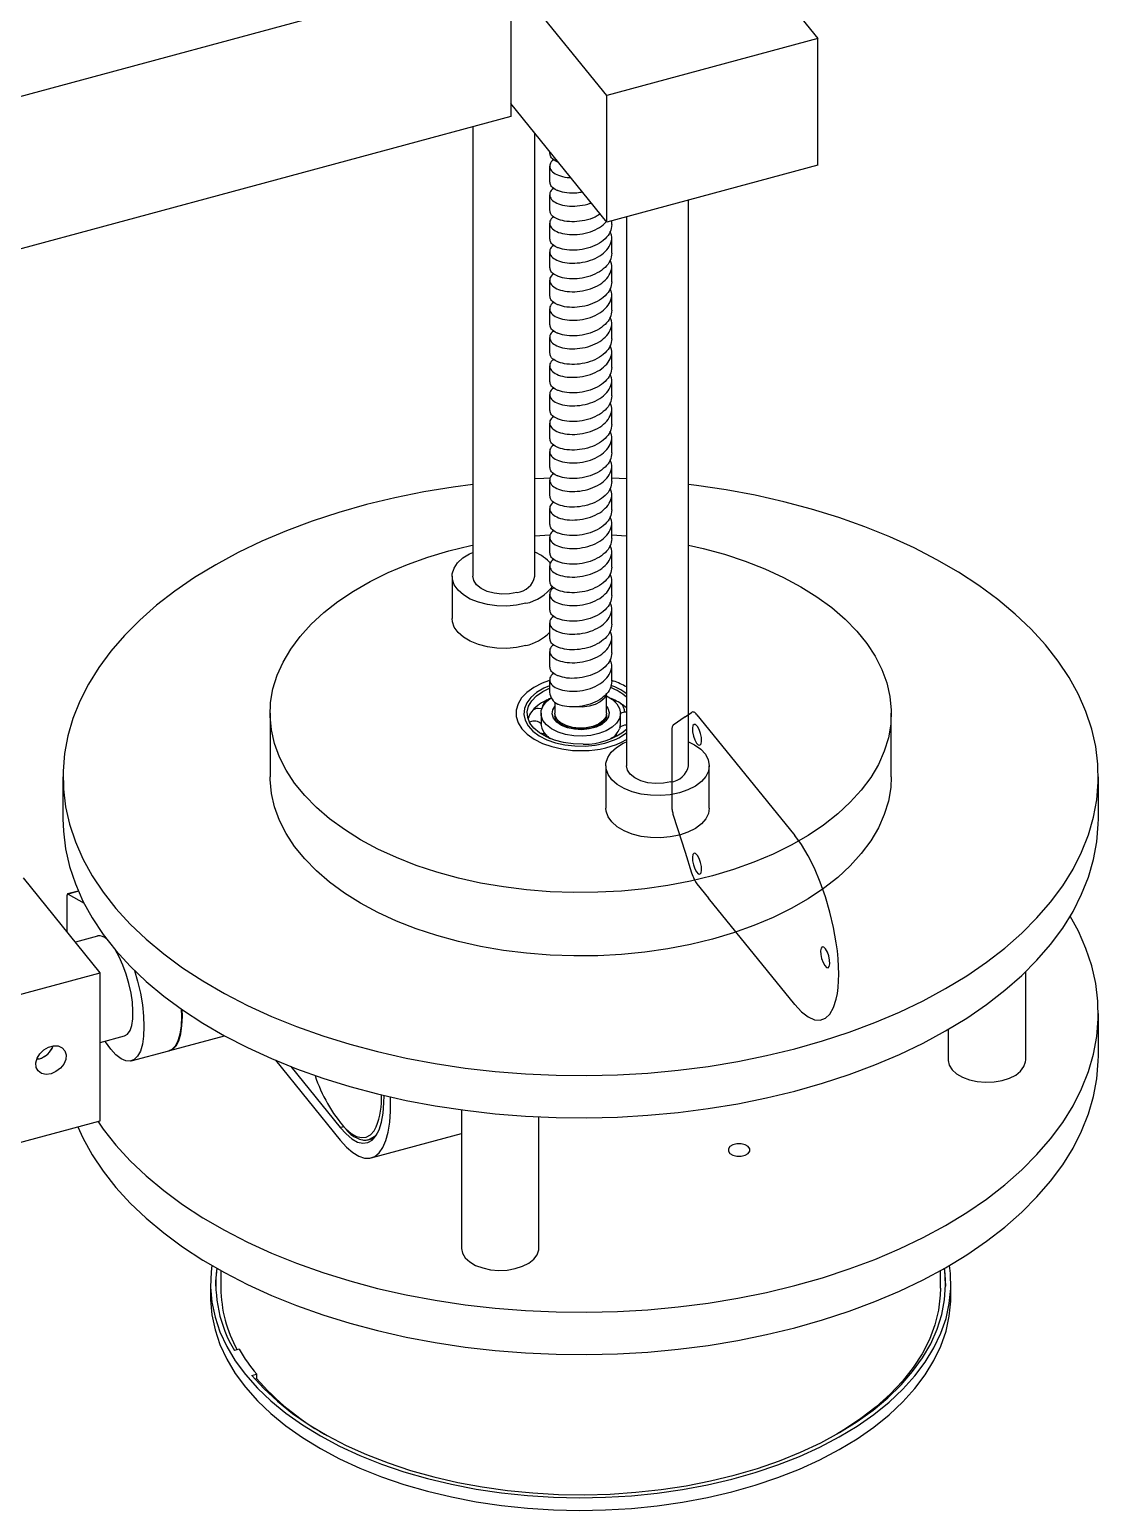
# Model space of a CAD drawing. Header units: millimetres. Extents: x 0 to 420, y 0 to 297.
# Drawn here: x 72.98 to 93.63, y 53.19 to 81.79 of the extents above; entities that cross this region are included whole.
import ezdxf

# ---------------------------------------------------------------- set-up
doc = ezdxf.new("R2010")
doc.units = ezdxf.units.MM

msp = doc.modelspace()

# ---------------------------------------------------------------- linework, layer by layer
at = {"color": 7, "linetype": 'Continuous', "lineweight": 25}
for p, q in [((85.711, 84.696), (88.209, 81.618)), ((82.274, 83.053), (68.69, 79.38)), ((82.274, 83.053), (82.274, 80.113)), ((84.134, 80.516), (82.274, 82.808)), ((88.209, 81.618), (84.134, 80.516)), ((88.209, 79.168), (88.209, 81.618)), ((84.134, 78.066), (84.134, 80.516)), ((82.274, 80.113), (68.69, 76.44)), ((84.134, 78.066), (82.274, 80.358)), ((81.542, 79.915), (81.542, 71.23)), ((82.742, 71.23), (82.742, 79.782)), ((83.026, 79.431), (83.026, 79.399)), ((83.026, 79.15), (83.026, 78.848)), ((88.209, 79.168), (84.134, 78.066)), ((83.026, 78.599), (83.026, 78.297)), ((85.711, 67.571), (85.711, 78.492)), ((84.226, 78.021), (84.226, 78.091)), ((84.511, 78.168), (84.511, 67.571)), ((83.026, 78.048), (83.026, 77.745)), ((84.226, 77.47), (84.226, 77.772)), ((83.026, 77.497), (83.026, 77.194)), ((84.226, 76.919), (84.226, 77.221)), ((83.026, 76.946), (83.026, 76.643)), ((84.226, 76.368), (84.226, 76.67)), ((83.026, 76.394), (83.026, 76.092)), ((84.226, 75.816), (84.226, 76.119)), ((83.026, 75.843), (83.026, 75.541)), ((84.226, 75.265), (84.226, 75.568)), ((83.026, 75.292), (83.026, 74.99)), ((84.226, 74.714), (84.226, 75.016)), ((83.026, 74.741), (83.026, 74.438)), ((84.226, 74.163), (84.226, 74.465)), ((83.026, 74.19), (83.026, 73.887)), ((84.226, 73.612), (84.226, 73.914)), ((83.026, 73.639), (83.026, 73.336)), ((84.226, 73.061), (84.226, 73.363)), ((83.026, 73.087), (83.026, 72.785)), ((84.511, 73.11), (84.226, 73.122)), ((84.226, 72.509), (84.226, 72.812)), ((83.026, 72.536), (83.026, 72.234)), ((84.226, 71.958), (84.226, 72.261)), ((83.026, 71.985), (83.026, 71.683)), ((84.226, 72.031), (84.511, 72.01)), ((84.226, 71.407), (84.226, 71.709)), ((81.142, 71.23), (81.142, 70.414)), ((83.026, 71.434), (83.026, 71.131)), ((84.226, 70.856), (84.226, 71.158)), ((83.026, 70.883), (83.026, 70.58)), ((84.226, 70.305), (84.226, 70.607)), ((83.026, 70.332), (83.026, 70.029)), ((84.226, 69.754), (84.226, 70.056)), ((83.026, 69.78), (83.026, 69.478)), ((84.226, 69.202), (84.226, 69.505)), ((83.026, 69.217), (82.932, 69.184)), ((83.026, 69.229), (83.026, 68.992)), ((84.126, 68.584), (84.126, 68.969)), ((82.7, 68.642), (82.682, 68.62)), ((83, 68.853), (82.985, 68.846)), ((83.019, 68.861), (83.04, 68.869)), ((83.126, 68.801), (83.126, 68.584)), ((84.383, 68.784), (84.353, 68.802)), ((84.396, 68.774), (84.383, 68.784)), ((77.626, 68.584), (77.626, 67.359)), ((82.612, 68.492), (82.612, 68.472)), ((82.86, 68.584), (82.86, 68.378)), ((82.86, 68.369), (82.86, 68.378)), ((82.86, 68.369), (82.862, 68.348)), ((83.126, 68.543), (83.128, 68.521)), ((83.226, 68.411), (83.226, 68.389)), ((84.026, 68.389), (84.026, 68.411)), ((84.126, 68.543), (84.126, 68.554)), ((84.393, 68.378), (84.393, 68.584)), ((84.511, 68.356), (84.504, 68.356)), ((89.626, 67.359), (89.626, 68.584)), ((82.921, 68.185), (82.924, 68.2)), ((82.974, 68.146), (82.955, 68.164)), ((83.019, 68.102), (83.009, 68.116)), ((84.234, 68.108), (84.211, 68.092)), ((84.31, 68.178), (84.31, 68.137)), ((84.382, 68.302), (84.375, 68.281)), ((84.111, 67.571), (84.111, 66.754)), ((86.111, 66.754), (86.111, 67.571)), ((73.626, 67.359), (73.626, 66.543)), ((93.626, 66.543), (93.626, 67.359)), ((74.346, 63.573), (72.861, 65.403)), ((73.706, 64.362), (73.706, 65.068)), ((73.922, 65.15), (73.716, 65.095)), ((73.724, 65.093), (74.033, 64.913)), ((74.293, 64.282), (73.865, 64.166)), ((70.271, 62.471), (74.346, 63.573)), ((74.346, 60.715), (74.346, 63.573)), ((92.224, 61.889), (92.224, 63.594)), ((93.626, 61.97), (93.626, 62.787)), ((74.346, 62.224), (74.815, 62.351)), ((75.689, 62.069), (76.744, 62.355)), ((90.724, 62.476), (90.724, 61.889)), ((74.946, 61.868), (75.67, 62.064)), ((73.162, 61.909), (73.117, 61.9)), ((77.729, 61.881), (78.979, 60.34)), ((78.025, 61.76), (78.979, 60.585)), ((81.321, 60.925), (81.321, 58.257)), ((70.271, 59.613), (74.346, 60.715)), ((82.821, 58.257), (82.821, 60.789)), ((79.544, 60.351), (79.637, 60.376)), ((79.58, 59.998), (81.321, 60.468)), ((76.676, 57.819), (76.676, 57.479)), ((90.576, 57.479), (90.576, 57.819)), ((76.476, 57.561), (76.476, 57.316)), ((90.776, 57.316), (90.776, 57.561)), ((77.029, 56.299), (76.937, 56.277)), ((77.274, 55.795), (77.367, 55.817)), ((77.367, 55.817), (77.367, 55.735)), ((77.333, 55.727), (77.367, 55.735))]:
    msp.add_line(p, q, dxfattribs=at)
at = {"color": 8, "linetype": 'Continuous', "lineweight": 25}
for p, q in [((84.511, 69.094), (84.482, 69.11)), ((84.126, 68.554), (84.125, 68.564)), ((73.923, 65.147), (73.724, 65.093)), ((78.979, 60.585), (79.043, 60.602))]:
    msp.add_line(p, q, dxfattribs=at)
at = {"color": 7, "linetype": 'Continuous'}
for p, q in [((85.643, 68.514), (85.415, 68.356)), ((85.643, 68.514), (85.769, 68.601)), ((85.873, 68.556), (86.098, 68.278)), ((85.388, 68.263), (85.388, 66.779)), ((86.098, 68.278), (87.763, 66.226)), ((85.415, 66.618), (85.643, 65.899)), ((85.643, 65.899), (85.769, 65.502)), ((85.873, 65.289), (86.098, 65.012)), ((87.763, 62.96), (86.098, 65.012))]:
    msp.add_line(p, q, dxfattribs=at)
at = {"color": 7, "linetype": 'Continuous', "lineweight": 25, "flags": 128}
for points in [[(73.817, 68.482), (73.719, 68.145), (73.656, 67.804), (73.628, 67.463), (73.635, 67.121), (73.677, 66.779), (73.754, 66.44), (73.866, 66.104), (74.012, 65.772), (74.191, 65.446), (74.404, 65.127), (74.65, 64.816), (74.926, 64.513), (75.234, 64.221), (75.571, 63.939), (75.936, 63.67), (76.328, 63.413), (76.746, 63.17), (77.188, 62.942), (77.652, 62.73), (78.138, 62.534), (78.643, 62.355), (79.165, 62.193), (79.703, 62.049), (80.255, 61.924), (80.818, 61.819), (81.392, 61.732), (81.973, 61.666), (82.56, 61.619), (83.151, 61.593), (83.744, 61.587), (84.336, 61.601), (84.926, 61.635), (85.511, 61.69), (86.089, 61.764), (86.659, 61.858), (87.218, 61.972), (87.765, 62.104), (88.297, 62.255), (88.813, 62.423), (89.31, 62.609), (89.787, 62.812), (90.243, 63.031), (90.676, 63.265), (91.084, 63.513), (91.465, 63.775), (91.819, 64.049), (92.145, 64.335), (92.44, 64.632), (92.704, 64.938), (92.937, 65.253), (93.137, 65.575), (93.303, 65.903), (93.436, 66.237), (93.534, 66.574), (93.597, 66.914), (93.625, 67.256), (93.618, 67.598), (93.576, 67.939), (93.499, 68.279), (93.387, 68.615), (93.241, 68.946), (93.062, 69.272), (92.849, 69.592), (92.603, 69.903), (92.327, 70.206), (92.019, 70.498), (91.682, 70.78), (91.317, 71.049), (90.925, 71.306), (90.507, 71.548), (90.065, 71.776), (89.601, 71.989), (89.115, 72.185), (88.61, 72.364), (88.088, 72.526), (87.55, 72.669), (86.998, 72.794), (86.435, 72.9), (85.861, 72.986), (85.711, 73.005)], [(81.542, 73.005), (81.164, 72.954), (80.594, 72.86), (80.035, 72.747), (79.488, 72.615), (78.956, 72.464), (78.44, 72.295), (77.943, 72.109), (77.466, 71.906), (77.01, 71.688), (76.577, 71.454), (76.169, 71.206), (75.788, 70.944), (75.434, 70.67), (75.108, 70.384), (74.813, 70.087), (74.549, 69.781), (74.316, 69.466), (74.116, 69.144), (73.95, 68.816), (73.817, 68.482)], [(83.034, 73.122), (82.917, 73.118), (82.742, 73.11)], [(85.711, 71.832), (85.99, 71.768), (86.405, 71.654), (86.804, 71.522), (87.184, 71.373), (87.543, 71.208), (87.88, 71.027), (88.191, 70.832), (88.476, 70.624), (88.732, 70.403), (88.958, 70.172), (89.153, 69.932), (89.316, 69.684), (89.445, 69.429), (89.54, 69.17), (89.6, 68.907), (89.626, 68.642), (89.616, 68.376), (89.571, 68.112), (89.491, 67.851), (89.376, 67.594), (89.228, 67.343), (89.047, 67.099), (88.834, 66.864), (88.591, 66.639), (88.318, 66.425), (88.018, 66.224), (87.692, 66.037), (87.343, 65.865), (86.971, 65.709), (86.58, 65.569), (86.172, 65.447), (85.748, 65.344), (85.312, 65.26), (84.867, 65.195), (84.414, 65.15), (83.956, 65.126), (83.496, 65.121), (83.038, 65.137), (82.582, 65.173), (82.133, 65.229), (81.693, 65.305), (81.263, 65.4), (80.848, 65.514), (80.449, 65.646), (80.069, 65.795), (79.71, 65.96), (79.373, 66.141), (79.062, 66.336), (78.777, 66.545), (78.521, 66.765), (78.295, 66.996), (78.1, 67.236), (77.937, 67.484), (77.808, 67.739), (77.713, 67.999), (77.653, 68.262), (77.627, 68.527), (77.637, 68.792), (77.682, 69.056), (77.762, 69.317), (77.877, 69.574), (78.025, 69.825), (78.206, 70.069), (78.419, 70.304), (78.662, 70.529), (78.935, 70.743), (79.235, 70.944), (79.561, 71.131), (79.91, 71.304), (80.282, 71.46), (80.673, 71.599), (81.081, 71.721), (81.081, 71.721)], [(81.081, 71.721), (81.505, 71.824), (81.542, 71.832)], [(82.742, 72.01), (82.839, 72.018), (83.033, 72.031)], [(82.566, 70.708), (82.387, 70.671), (82.199, 70.654), (82.009, 70.658), (81.824, 70.683), (81.65, 70.728), (81.494, 70.79), (81.362, 70.869), (81.257, 70.961), (81.185, 71.062), (81.147, 71.17), (81.145, 71.28), (81.18, 71.388), (81.249, 71.49), (81.35, 71.583), (81.48, 71.663), (81.542, 71.692)], [(82.396, 70.917), (82.253, 70.89), (82.103, 70.885), (81.955, 70.901), (81.819, 70.938), (81.704, 70.994), (81.616, 71.064), (81.56, 71.145), (81.542, 71.23)], [(82.566, 69.891), (82.387, 69.854), (82.199, 69.838), (82.009, 69.842), (81.824, 69.867), (81.65, 69.911), (81.494, 69.974), (81.362, 70.053), (81.257, 70.144), (81.185, 70.246), (81.147, 70.353), (81.142, 70.414)], [(83.026, 69.116), (82.912, 69.067), (82.774, 68.985), (82.663, 68.891), (82.584, 68.787), (82.538, 68.676), (82.527, 68.562), (82.552, 68.449), (82.61, 68.341), (82.702, 68.24), (82.823, 68.15), (82.97, 68.074), (83.139, 68.015), (83.322, 67.974), (83.516, 67.952), (83.713, 67.951), (83.908, 67.97), (84.093, 68.009)], [(83.673, 67.988), (83.482, 67.993), (83.297, 68.019), (83.123, 68.063), (82.965, 68.126), (82.831, 68.204), (82.723, 68.295), (82.646, 68.395), (82.603, 68.502), (82.594, 68.612), (82.621, 68.721), (82.682, 68.826), (82.775, 68.922), (82.897, 69.006), (83.026, 69.07)], [(84.12, 68.947), (84.118, 68.941), (84.078, 68.868), (84.005, 68.804), (83.907, 68.753), (83.788, 68.719), (83.658, 68.704), (83.562, 68.706)], [(82.874, 68.668), (82.86, 68.672), (82.806, 68.678)], [(83.661, 68.142), (83.496, 68.148), (83.336, 68.175), (83.19, 68.22), (83.065, 68.283), (82.966, 68.359), (82.898, 68.447), (82.864, 68.54), (82.865, 68.636), (82.902, 68.729), (82.973, 68.816), (83.058, 68.881)], [(84.126, 68.92), (84.128, 68.919), (84.241, 68.849), (84.325, 68.766), (84.377, 68.675), (84.393, 68.58), (84.374, 68.485), (84.319, 68.395), (84.233, 68.313), (84.117, 68.244), (83.979, 68.191), (83.825, 68.157), (83.661, 68.142)], [(84.126, 68.584), (84.11, 68.51), (84.057, 68.438), (83.973, 68.376), (83.863, 68.33), (83.735, 68.302), (83.599, 68.296), (83.466, 68.311), (83.344, 68.346), (83.243, 68.399), (83.171, 68.465), (83.132, 68.541), (83.126, 68.584)], [(85.535, 67.048), (85.356, 67.011), (85.168, 66.995), (84.978, 66.999), (84.793, 67.024), (84.62, 67.068), (84.464, 67.131), (84.331, 67.21), (84.227, 67.301), (84.154, 67.403), (84.117, 67.511), (84.115, 67.62), (84.149, 67.728), (84.218, 67.831), (84.319, 67.923), (84.449, 68.004), (84.511, 68.033)], [(85.711, 68.033), (85.828, 67.973), (85.947, 67.888), (86.036, 67.791), (86.091, 67.686), (86.111, 67.577), (86.095, 67.467), (86.043, 67.362), (85.958, 67.264), (85.842, 67.177), (85.699, 67.104), (85.535, 67.048)], [(85.366, 67.257), (85.223, 67.231), (85.072, 67.225), (84.925, 67.242), (84.789, 67.279), (84.673, 67.334), (84.585, 67.405), (84.53, 67.485), (84.511, 67.571)], [(89.626, 67.359), (89.616, 67.152), (89.571, 66.888), (89.491, 66.626), (89.376, 66.369), (89.228, 66.118), (89.047, 65.874), (88.834, 65.639), (88.591, 65.414), (88.318, 65.2), (88.018, 64.999), (87.692, 64.812), (87.343, 64.64), (86.971, 64.484), (86.58, 64.344), (86.172, 64.223), (85.748, 64.119), (85.312, 64.035), (84.867, 63.97), (84.414, 63.926), (83.956, 63.901), (83.496, 63.896), (83.038, 63.912), (82.582, 63.948), (82.133, 64.005), (81.693, 64.08), (81.263, 64.176), (80.848, 64.289), (80.449, 64.421), (80.069, 64.57), (79.71, 64.736), (79.373, 64.916), (79.062, 65.111), (78.777, 65.32), (78.521, 65.54), (78.295, 65.771), (78.1, 66.011), (77.937, 66.259), (77.808, 66.514), (77.713, 66.774), (77.653, 67.037), (77.627, 67.302), (77.626, 67.359)], [(85.535, 66.232), (85.356, 66.195), (85.168, 66.178), (84.978, 66.182), (84.793, 66.207), (84.62, 66.252), (84.464, 66.315), (84.331, 66.393), (84.227, 66.485), (84.154, 66.586), (84.117, 66.694), (84.111, 66.754)], [(86.111, 66.754), (86.095, 66.651), (86.043, 66.545), (85.958, 66.447), (85.842, 66.36), (85.699, 66.287), (85.535, 66.232)], [(73.626, 66.543), (73.635, 66.304), (73.677, 65.963), (73.754, 65.623), (73.866, 65.287), (74.012, 64.956), (74.191, 64.63), (74.404, 64.311), (74.65, 63.999), (74.926, 63.697), (75.234, 63.404), (75.571, 63.122), (75.936, 62.853), (76.328, 62.596), (76.746, 62.354), (77.188, 62.126), (77.652, 61.913), (78.138, 61.717), (78.643, 61.538), (79.165, 61.376), (79.703, 61.233), (80.255, 61.108), (80.818, 61.002), (81.392, 60.916), (81.973, 60.849), (82.56, 60.803), (83.151, 60.776), (83.744, 60.77), (84.336, 60.784), (84.926, 60.819), (85.511, 60.873), (86.089, 60.948), (86.659, 61.042), (87.218, 61.155), (87.765, 61.287), (88.297, 61.438), (88.813, 61.607), (89.31, 61.793), (89.787, 61.996), (90.243, 62.214), (90.676, 62.448), (91.084, 62.696), (91.465, 62.958), (91.819, 63.233), (92.145, 63.519), (92.44, 63.815), (92.704, 64.121), (92.937, 64.436), (93.137, 64.758), (93.303, 65.087), (93.436, 65.42), (93.534, 65.758), (93.597, 66.098), (93.625, 66.439), (93.626, 66.543)], [(73.724, 65.093), (73.72, 65.095), (73.717, 65.095), (73.714, 65.094), (73.711, 65.091), (73.709, 65.087), (73.707, 65.081), (73.706, 65.075), (73.706, 65.068)], [(74.301, 60.703), (74.404, 60.554), (74.65, 60.243), (74.926, 59.94), (75.234, 59.648), (75.571, 59.366), (75.936, 59.097), (76.328, 58.84), (76.746, 58.598), (77.188, 58.37), (77.652, 58.157), (78.138, 57.961), (78.643, 57.782), (79.165, 57.62), (79.703, 57.477), (80.255, 57.352), (80.818, 57.246), (81.392, 57.16), (81.973, 57.093), (82.56, 57.047), (83.151, 57.02), (83.744, 57.014), (84.336, 57.028), (84.926, 57.063), (85.511, 57.117), (86.089, 57.192), (86.659, 57.286), (87.218, 57.399), (87.765, 57.531), (88.297, 57.682), (88.813, 57.851), (89.31, 58.037), (89.787, 58.24), (90.243, 58.458), (90.676, 58.692), (91.084, 58.94), (91.465, 59.202), (91.819, 59.477), (92.145, 59.763), (92.44, 60.059), (92.704, 60.365), (92.937, 60.68), (93.137, 61.002), (93.303, 61.331), (93.436, 61.664), (93.534, 62.001), (93.597, 62.342), (93.625, 62.683), (93.618, 63.025), (93.576, 63.367), (93.499, 63.706), (93.387, 64.042), (93.241, 64.374), (93.083, 64.665)], [(74.815, 62.351), (74.817, 62.351), (74.875, 62.386), (74.922, 62.455), (74.955, 62.555), (74.974, 62.683), (74.978, 62.833), (74.967, 63.001), (74.94, 63.18), (74.9, 63.364), (74.847, 63.546), (74.784, 63.72), (74.712, 63.88), (74.64, 64.01)], [(75.009, 63.614), (75.068, 63.407), (75.121, 63.178), (75.159, 62.951), (75.183, 62.735), (75.191, 62.532), (75.183, 62.349), (75.159, 62.19), (75.121, 62.059), (75.068, 61.96), (75.002, 61.894), (74.926, 61.864), (74.84, 61.87), (74.747, 61.912), (74.649, 61.989), (74.549, 62.099), (74.449, 62.239), (74.442, 62.25)], [(75.911, 62.87), (75.915, 62.728), (75.907, 62.545), (75.884, 62.386), (75.845, 62.255), (75.792, 62.156), (75.727, 62.09), (75.67, 62.064)], [(75.679, 62.067), (75.745, 62.095), (75.81, 62.161), (75.863, 62.26), (75.902, 62.391), (75.925, 62.55), (75.933, 62.733), (75.93, 62.857)], [(73.395, 61.622), (73.299, 61.61), (73.214, 61.629), (73.149, 61.675), (73.11, 61.745), (73.102, 61.83), (73.126, 61.921), (73.178, 62.008), (73.255, 62.083), (73.347, 62.136), (73.443, 62.162), (73.535, 62.158), (73.612, 62.125), (73.665, 62.067), (73.688, 61.988), (73.68, 61.899), (73.641, 61.809), (73.576, 61.727), (73.491, 61.662), (73.395, 61.622)], [(73.913, 60.598), (74.012, 60.383), (74.191, 60.057), (74.404, 59.738), (74.65, 59.426), (74.926, 59.124), (75.234, 58.831), (75.571, 58.55), (75.936, 58.28), (76.328, 58.024), (76.746, 57.781), (77.188, 57.553), (77.652, 57.341), (78.138, 57.145), (78.643, 56.965), (79.165, 56.804), (79.703, 56.66), (80.255, 56.535), (80.818, 56.43), (81.392, 56.343), (81.973, 56.277), (82.56, 56.23), (83.151, 56.204), (83.744, 56.198), (84.336, 56.212), (84.926, 56.246), (85.511, 56.301), (86.089, 56.375), (86.659, 56.469), (87.218, 56.583), (87.765, 56.715), (88.297, 56.866), (88.813, 57.034), (89.31, 57.22), (89.787, 57.423), (90.243, 57.642), (90.676, 57.876), (91.084, 58.124), (91.465, 58.386), (91.819, 58.66), (92.145, 58.946), (92.44, 59.243), (92.704, 59.549), (92.937, 59.863), (93.137, 60.186), (93.303, 60.514), (93.436, 60.847), (93.534, 61.185), (93.597, 61.525), (93.625, 61.867), (93.626, 61.97)], [(90.724, 61.889), (90.724, 61.879), (90.745, 61.787), (90.8, 61.699), (90.886, 61.619), (91, 61.553), (91.136, 61.502), (91.288, 61.469), (91.449, 61.456), (91.611, 61.463), (91.766, 61.49), (91.908, 61.535), (92.029, 61.597), (92.124, 61.673), (92.189, 61.759), (92.221, 61.851), (92.224, 61.889)], [(78.979, 60.585), (79.095, 60.458), (79.208, 60.363), (79.317, 60.303), (79.42, 60.279), (79.515, 60.291), (79.599, 60.339), (79.672, 60.422), (79.733, 60.538), (79.779, 60.686), (79.81, 60.862), (79.826, 61.063), (79.828, 61.203)], [(78.979, 60.34), (79.102, 60.204), (79.222, 60.1), (79.338, 60.029), (79.449, 59.993), (79.553, 59.992), (79.647, 60.026), (79.731, 60.094), (79.803, 60.196), (79.862, 60.33), (79.907, 60.494), (79.938, 60.685), (79.953, 60.9), (79.953, 61.136), (79.952, 61.174)], [(79.562, 60.356), (79.557, 60.354), (79.544, 60.351)], [(86.479, 60.171), (86.479, 60.124), (86.51, 60.08), (86.568, 60.047), (86.644, 60.029), (86.726, 60.029), (86.802, 60.047), (86.86, 60.081), (86.891, 60.124), (86.891, 60.172), (86.86, 60.215), (86.802, 60.249), (86.726, 60.267), (86.644, 60.267), (86.568, 60.249), (86.51, 60.215), (86.479, 60.171)], [(81.321, 58.257), (81.321, 58.248), (81.342, 58.155), (81.397, 58.067), (81.483, 57.987), (81.597, 57.921), (81.733, 57.87), (81.885, 57.837), (82.046, 57.824), (82.207, 57.831), (82.363, 57.858), (82.504, 57.903), (82.626, 57.965), (82.721, 58.041), (82.786, 58.127), (82.818, 58.219), (82.821, 58.257)], [(76.503, 57.918), (76.488, 57.793), (76.477, 57.502), (76.502, 57.211), (76.563, 56.922), (76.658, 56.636), (76.789, 56.354), (76.953, 56.079), (77.151, 55.811), (77.381, 55.552), (77.642, 55.302), (77.933, 55.064), (78.252, 54.839), (78.598, 54.627), (78.969, 54.429), (79.363, 54.247), (79.779, 54.082), (80.213, 53.934), (80.665, 53.804), (81.132, 53.693), (81.61, 53.601), (82.099, 53.528), (82.596, 53.476), (83.098, 53.445), (83.602, 53.433), (84.106, 53.443), (84.608, 53.472), (85.105, 53.522), (85.595, 53.593), (86.075, 53.683), (86.543, 53.792), (86.996, 53.92), (87.433, 54.067), (87.85, 54.23), (88.246, 54.411), (88.62, 54.607), (88.968, 54.817), (89.29, 55.042), (89.584, 55.279), (89.848, 55.527), (90.081, 55.785), (90.282, 56.053), (90.45, 56.327), (90.583, 56.608), (90.683, 56.894), (90.746, 57.183), (90.775, 57.474), (90.768, 57.765), (90.75, 57.918)], [(76.577, 57.52), (76.58, 57.613), (76.607, 57.858)], [(77.274, 55.795), (77.506, 55.54), (77.769, 55.296), (78.061, 55.062), (78.381, 54.842), (78.727, 54.634), (79.098, 54.442), (79.491, 54.265), (79.905, 54.104), (80.338, 53.961), (80.787, 53.836), (81.25, 53.729), (81.725, 53.642), (82.21, 53.574), (82.702, 53.526), (83.198, 53.498), (83.697, 53.491), (84.195, 53.504), (84.69, 53.538), (85.18, 53.591), (85.662, 53.664), (86.134, 53.757), (86.594, 53.869), (87.039, 53.999), (87.466, 54.148), (87.875, 54.313), (88.262, 54.494), (88.626, 54.691), (88.965, 54.902), (89.277, 55.127), (89.561, 55.364), (89.815, 55.611), (90.038, 55.869), (90.229, 56.135), (90.388, 56.408), (90.512, 56.686), (90.602, 56.97), (90.657, 57.256), (90.676, 57.543), (90.661, 57.831), (90.657, 57.865)], [(90.646, 57.858), (90.661, 57.749), (90.676, 57.52)], [(76.476, 57.316), (76.477, 57.257), (76.502, 56.966), (76.563, 56.677), (76.658, 56.391), (76.789, 56.11), (76.953, 55.834), (77.151, 55.566), (77.381, 55.307), (77.642, 55.057), (77.933, 54.819), (78.252, 54.594), (78.598, 54.382), (78.969, 54.184), (79.363, 54.002), (79.779, 53.837), (80.213, 53.689), (80.665, 53.559), (81.132, 53.448), (81.61, 53.356), (82.099, 53.284), (82.596, 53.231), (83.098, 53.2), (83.602, 53.188), (84.106, 53.198), (84.608, 53.227), (85.105, 53.278), (85.595, 53.348), (86.075, 53.438), (86.543, 53.547), (86.996, 53.675), (87.433, 53.822), (87.85, 53.985), (88.246, 54.166), (88.62, 54.362), (88.968, 54.572), (89.29, 54.797), (89.584, 55.034), (89.848, 55.282), (90.081, 55.54), (90.282, 55.808), (90.45, 56.082), (90.583, 56.363), (90.683, 56.649), (90.746, 56.938), (90.775, 57.229), (90.776, 57.316)], [(90.576, 57.479), (90.572, 57.343), (90.538, 57.056), (90.468, 56.772), (90.362, 56.491), (90.223, 56.215), (90.049, 55.946), (89.842, 55.684), (89.604, 55.432), (89.334, 55.19), (89.036, 54.96), (88.71, 54.743), (88.577, 54.663)]]:
    msp.add_lwpolyline(points, dxfattribs=at)
at = {"color": 8, "linetype": 'Continuous', "lineweight": 25, "flags": 128}
for points in [[(82.932, 69.184), (82.881, 69.163), (82.722, 69.082), (82.589, 68.987), (82.486, 68.88), (82.416, 68.764), (82.381, 68.644), (82.381, 68.521), (82.418, 68.401), (82.489, 68.285), (82.593, 68.179), (82.726, 68.084), (82.886, 68.003), (83.067, 67.939), (83.263, 67.894), (83.471, 67.868), (83.683, 67.863)], [(83.651, 68.267), (83.508, 68.274), (83.373, 68.302), (83.255, 68.35), (83.163, 68.413), (83.102, 68.488), (83.077, 68.57), (83.089, 68.652), (83.126, 68.716)], [(84.126, 68.716), (84.151, 68.68), (84.176, 68.598), (84.164, 68.516), (84.115, 68.438), (84.032, 68.37), (83.923, 68.317), (83.793, 68.281), (83.651, 68.267)], [(83.128, 68.564), (83.127, 68.55), (83.126, 68.543)], [(79.082, 60.562), (79.088, 60.556), (79.195, 60.467), (79.298, 60.41), (79.395, 60.388), (79.485, 60.399), (79.565, 60.444), (79.634, 60.522), (79.674, 60.595)], [(79.696, 60.461), (79.64, 60.401), (79.562, 60.356)]]:
    msp.add_lwpolyline(points, dxfattribs=at)
at = {"color": 7, "linetype": 'Continuous', "flags": 128}
for points in [[(85.415, 68.356), (85.409, 68.351), (85.404, 68.343), (85.399, 68.334), (85.395, 68.323), (85.392, 68.31), (85.39, 68.296), (85.388, 68.28), (85.388, 68.263)], [(85.873, 68.556), (85.859, 68.572), (85.845, 68.586), (85.83, 68.596), (85.817, 68.604), (85.804, 68.608), (85.791, 68.609), (85.78, 68.607), (85.769, 68.601)], [(85.787, 68.223), (85.804, 68.144), (85.831, 68.068), (85.864, 68.008), (85.898, 67.972), (85.929, 67.966), (85.951, 67.991), (85.961, 68.042), (85.958, 68.113), (85.941, 68.192), (85.914, 68.268), (85.881, 68.328), (85.846, 68.364), (85.816, 68.37), (85.794, 68.346), (85.784, 68.294), (85.787, 68.223)], [(85.388, 66.779), (85.388, 66.76), (85.39, 66.741), (85.392, 66.721), (85.395, 66.701), (85.399, 66.68), (85.404, 66.659), (85.409, 66.638), (85.415, 66.618)], [(88.563, 64.152), (88.51, 64.446), (88.44, 64.744), (88.354, 65.039), (88.253, 65.323), (88.141, 65.59), (88.02, 65.833), (87.893, 66.047), (87.763, 66.226)], [(85.787, 65.734), (85.804, 65.655), (85.831, 65.579), (85.864, 65.519), (85.898, 65.483), (85.929, 65.477), (85.951, 65.502), (85.961, 65.554), (85.958, 65.624), (85.941, 65.704), (85.914, 65.779), (85.881, 65.839), (85.846, 65.875), (85.816, 65.881), (85.794, 65.857), (85.784, 65.805), (85.787, 65.734)], [(85.769, 65.502), (85.78, 65.47), (85.791, 65.439), (85.804, 65.409), (85.817, 65.381), (85.83, 65.354), (85.845, 65.33), (85.859, 65.309), (85.873, 65.289)], [(88.264, 63.927), (88.28, 63.847), (88.307, 63.772), (88.34, 63.712), (88.375, 63.676), (88.405, 63.67), (88.427, 63.694), (88.437, 63.746), (88.434, 63.817), (88.418, 63.896), (88.391, 63.972), (88.357, 64.032), (88.323, 64.068), (88.292, 64.074), (88.27, 64.049), (88.26, 63.997), (88.264, 63.927)], [(88.563, 63.063), (88.584, 63.17), (88.6, 63.286), (88.609, 63.413), (88.612, 63.548), (88.609, 63.69), (88.6, 63.839), (88.584, 63.993), (88.563, 64.152)], [(87.763, 62.96), (87.893, 62.819), (88.02, 62.72), (88.141, 62.665), (88.253, 62.656), (88.354, 62.693), (88.44, 62.774), (88.51, 62.899), (88.563, 63.063)]]:
    msp.add_lwpolyline(points, dxfattribs=at)
at = {"color": 7, "linetype": 'Continuous', "lineweight": 25}
for centre, radius, start, end in [((82.448, 70.955), 0.794, 40.7881, 68.263), ((82.355, 71.309), 0.395, 276.0108, 348.4614), ((82.405, 71.532), 0.84, 281.039, 324.179), ((82.362, 70.806), 0.937, 282.5572, 315.1329), ((83.795, 67.827), 1.455, 61.8263, 72.7527), ((83.305, 69.01), 0.279, 183.5775, 244.7301), ((83.877, 68.194), 0.944, 47.7768, 69.6747), ((83.869, 68.123), 1.056, 52.5754, 71.2904), ((83.309, 68.09), 0.822, 113.2361, 137.8068), ((82.812, 68.478), 0.2, 91.488, 122.7362), ((83.082, 68.671), 0.2, 120.8365, 173.5898), ((83.082, 68.671), 0.2, 108.1716, 114.2926), ((83.082, 68.671), 0.2, 103.7385, 108.1716), ((83.8, 67.825), 1.123, 60.4699, 68.4301), ((84.273, 68.619), 0.2, 66.64, 88.9982), ((83.978, 68.122), 0.777, 46.6099, 58.5249), ((84.273, 68.619), 0.2, 355.5369, 51.3308), ((83.025, 68.35), 0.437, 141.8243, 162.5547), ((82.727, 68.234), 0.2, 91.488, 116.9184), ((82.727, 68.234), 0.2, 49.1291, 91.488), ((84.132, 68.378), 0.261, 343.0204, 359.9289), ((84.509, 68.156), 0.2, 91.488, 128.4793), ((84.49, 68.404), 0.2, 83.8667, 118.8866), ((82.849, 67.996), 0.2, 52.5592, 91.488), ((83.182, 68.396), 0.324, 188.5214, 225.5735), ((83.357, 68.558), 0.562, 227.0789, 235.7578), ((83.711, 69.243), 1.255, 268.27, 309.6117), ((83.81, 69.148), 1.174, 283.9373, 306.552), ((84.326, 67.931), 0.2, 99.8183, 118.6824), ((84, 68.442), 0.408, 305.0556, 336.7896), ((85.324, 67.65), 0.395, 276.0108, 348.4614), ((74.326, 64.088), 0.197, 41.2071, 99.5431), ((73.057, 62.304), 0.408, 278.5497, 339.5626), ((73.051, 62.31), 0.416, 285.4533, 339.0596), ((81.287, 62.506), 2.939, 198.196, 221.4001), ((78.216, 61.163), 1.565, 338.7209, 1.8674), ((79.085, 57.568), 2.506, 173.1931, 211.0031), ((79.164, 57.497), 2.488, 180.4084, 209.0407), ((79.942, 57.983), 3.364, 210.0386, 220.0696), ((81.1, 58.957), 4.931, 220.7953, 240.5533)]:
    msp.add_arc(centre, radius, start, end, dxfattribs=at)
at = {"color": 8, "linetype": 'Continuous', "lineweight": 25}
msp.add_arc((83.683, 69.594), 1.731, 269.9934, 298.5932, dxfattribs=at)
at = {"color": 7, "linetype": 'Continuous', "lineweight": 25}
for points, knots in [([(83.109, 79.277), (83.106, 79.275), (83.059, 79.252), (83.026, 79.189), (83.025, 79.102), (83.098, 79.018), (83.231, 78.96), (83.352, 78.93), (83.425, 78.933), (83.431, 78.933)], [0, 0, 0, 0, 0.017187, 0.210476, 0.403392, 0.59632, 0.789646, 0.98301, 1, 1, 1, 1]), ([(83.192, 79.227), (83.19, 79.228), (83.169, 79.236), (83.109, 79.266), (83.038, 79.323), (83.034, 79.376), (83.032, 79.399)], [0, 0, 0, 0, 0.019298, 0.198663, 0.644805, 1, 1, 1, 1]), ([(83.109, 78.725), (83.106, 78.724), (83.059, 78.701), (83.026, 78.638), (83.024, 78.55), (83.098, 78.468), (83.23, 78.406), (83.409, 78.374), (83.61, 78.384), (83.759, 78.409), (83.823, 78.44), (83.829, 78.443)], [0, 0, 0, 0, 0.012403, 0.151888, 0.291104, 0.430328, 0.56984, 0.709379, 0.848614, 0.987822, 1, 1, 1, 1]), ([(83.66, 78.65), (83.625, 78.643), (83.522, 78.622), (83.355, 78.63), (83.24, 78.657), (83.171, 78.684), (83.108, 78.715), (83.038, 78.772), (83.034, 78.825), (83.032, 78.848)], [0, 0, 0, 0, 0.108277, 0.316834, 0.525821, 0.541179, 0.625095, 0.833822, 1, 1, 1, 1]), ([(83.109, 78.174), (83.106, 78.172), (83.059, 78.15), (83.026, 78.087), (83.024, 77.999), (83.098, 77.916), (83.23, 77.855), (83.409, 77.824), (83.612, 77.83), (83.816, 77.878), (83.998, 77.96), (84.08, 78.038), (84.12, 78.076)], [0, 0, 0, 0, 0.009873, 0.120904, 0.231721, 0.342544, 0.453597, 0.564671, 0.675503, 0.786313, 0.897324, 1, 1, 1, 1]), ([(84.001, 78.23), (83.983, 78.216), (83.916, 78.165), (83.759, 78.11), (83.554, 78.073), (83.355, 78.078), (83.24, 78.106), (83.171, 78.133), (83.108, 78.163), (83.038, 78.221), (83.034, 78.274), (83.032, 78.297)], [0, 0, 0, 0, 0.055143, 0.20594, 0.356445, 0.50696, 0.657786, 0.66887, 0.729432, 0.88007, 1, 1, 1, 1]), ([(83.109, 77.623), (83.106, 77.621), (83.059, 77.599), (83.026, 77.536), (83.024, 77.448), (83.098, 77.365), (83.23, 77.304), (83.409, 77.273), (83.612, 77.279), (83.817, 77.326), (84, 77.412), (84.141, 77.53), (84.219, 77.669), (84.239, 77.794), (84.207, 77.865), (84.196, 77.888)], [0, 0, 0, 0, 0.007685, 0.094108, 0.180364, 0.266625, 0.353065, 0.439521, 0.525789, 0.612041, 0.698448, 0.784932, 0.871215, 0.957084, 1, 1, 1, 1]), ([(84.225, 78.021), (84.22, 77.973), (84.208, 77.877), (84.105, 77.743), (83.952, 77.634), (83.76, 77.558), (83.554, 77.522), (83.355, 77.527), (83.24, 77.554), (83.171, 77.582), (83.108, 77.612), (83.038, 77.67), (83.034, 77.722), (83.032, 77.746)], [0, 0, 0, 0, 0.10485, 0.212976, 0.321348, 0.429659, 0.537761, 0.64587, 0.754202, 0.762163, 0.805662, 0.913859, 1, 1, 1, 1]), ([(83.109, 77.072), (83.106, 77.07), (83.059, 77.048), (83.026, 76.985), (83.024, 76.897), (83.098, 76.814), (83.23, 76.752), (83.409, 76.721), (83.612, 76.728), (83.817, 76.775), (84, 76.861), (84.141, 76.979), (84.219, 77.118), (84.239, 77.243), (84.207, 77.314), (84.196, 77.337)], [0, 0, 0, 0, 0.007685, 0.094108, 0.180364, 0.266625, 0.353065, 0.439521, 0.525789, 0.612041, 0.698448, 0.784932, 0.871215, 0.957084, 1, 1, 1, 1]), ([(84.225, 77.47), (84.22, 77.422), (84.208, 77.325), (84.105, 77.192), (83.952, 77.082), (83.76, 77.007), (83.554, 76.971), (83.355, 76.975), (83.24, 77.003), (83.171, 77.031), (83.108, 77.061), (83.038, 77.118), (83.034, 77.171), (83.032, 77.195)], [0, 0, 0, 0, 0.1048501, 0.2129758, 0.3213477, 0.4296588, 0.5377607, 0.6458696, 0.7542015, 0.7621626, 0.8056617, 0.9138591, 1, 1, 1, 1]), ([(83.109, 76.521), (83.106, 76.519), (83.059, 76.497), (83.026, 76.433), (83.024, 76.346), (83.098, 76.263), (83.23, 76.201), (83.409, 76.17), (83.612, 76.177), (83.817, 76.224), (84, 76.31), (84.141, 76.428), (84.219, 76.567), (84.239, 76.692), (84.207, 76.762), (84.196, 76.786)], [0, 0, 0, 0, 0.007685, 0.094108, 0.180364, 0.266625, 0.353065, 0.439521, 0.525789, 0.612041, 0.698448, 0.784932, 0.871215, 0.957084, 1, 1, 1, 1]), ([(84.225, 76.919), (84.22, 76.871), (84.208, 76.774), (84.105, 76.641), (83.952, 76.531), (83.76, 76.456), (83.554, 76.42), (83.355, 76.424), (83.24, 76.452), (83.171, 76.48), (83.108, 76.51), (83.038, 76.567), (83.034, 76.62), (83.032, 76.643)], [0, 0, 0, 0, 0.10485, 0.212976, 0.321348, 0.429659, 0.537761, 0.64587, 0.754202, 0.762163, 0.805662, 0.913859, 1, 1, 1, 1]), ([(84.225, 76.368), (84.22, 76.32), (84.208, 76.223), (84.105, 76.09), (83.952, 75.98), (83.76, 75.905), (83.554, 75.869), (83.355, 75.873), (83.24, 75.901), (83.171, 75.928), (83.108, 75.959), (83.038, 76.016), (83.034, 76.069), (83.032, 76.092)], [0, 0, 0, 0, 0.10485, 0.212976, 0.321348, 0.429659, 0.537761, 0.64587, 0.754202, 0.762163, 0.805662, 0.913859, 1, 1, 1, 1]), ([(83.109, 75.97), (83.106, 75.968), (83.059, 75.945), (83.026, 75.882), (83.024, 75.794), (83.098, 75.712), (83.23, 75.65), (83.409, 75.619), (83.612, 75.626), (83.817, 75.673), (84, 75.759), (84.141, 75.877), (84.219, 76.016), (84.239, 76.141), (84.207, 76.211), (84.196, 76.235)], [0, 0, 0, 0, 0.007685, 0.094108, 0.180364, 0.266625, 0.353065, 0.439521, 0.525789, 0.612041, 0.698448, 0.784932, 0.871215, 0.957084, 1, 1, 1, 1]), ([(84.225, 75.816), (84.22, 75.769), (84.208, 75.672), (84.105, 75.539), (83.952, 75.429), (83.76, 75.353), (83.554, 75.318), (83.355, 75.322), (83.24, 75.35), (83.171, 75.377), (83.108, 75.408), (83.038, 75.465), (83.034, 75.518), (83.032, 75.541)], [0, 0, 0, 0, 0.10485, 0.212976, 0.321348, 0.429659, 0.537761, 0.64587, 0.754202, 0.762163, 0.805662, 0.913859, 1, 1, 1, 1]), ([(83.109, 75.418), (83.106, 75.417), (83.059, 75.394), (83.026, 75.331), (83.024, 75.243), (83.098, 75.161), (83.23, 75.099), (83.409, 75.068), (83.612, 75.075), (83.817, 75.122), (84, 75.208), (84.141, 75.326), (84.219, 75.465), (84.239, 75.59), (84.207, 75.66), (84.196, 75.684)], [0, 0, 0, 0, 0.007685, 0.094108, 0.180364, 0.266625, 0.353065, 0.439521, 0.525789, 0.612041, 0.698448, 0.784932, 0.871215, 0.957084, 1, 1, 1, 1]), ([(84.225, 75.265), (84.22, 75.218), (84.208, 75.121), (84.105, 74.988), (83.952, 74.878), (83.76, 74.802), (83.554, 74.766), (83.355, 74.771), (83.24, 74.799), (83.171, 74.826), (83.108, 74.856), (83.038, 74.914), (83.034, 74.967), (83.032, 74.99)], [0, 0, 0, 0, 0.10485, 0.212976, 0.321348, 0.429659, 0.537761, 0.64587, 0.754202, 0.762163, 0.805662, 0.913859, 1, 1, 1, 1]), ([(83.109, 74.867), (83.106, 74.865), (83.059, 74.843), (83.026, 74.78), (83.024, 74.692), (83.098, 74.609), (83.23, 74.548), (83.409, 74.517), (83.612, 74.524), (83.817, 74.571), (84, 74.656), (84.141, 74.774), (84.219, 74.913), (84.239, 75.038), (84.207, 75.109), (84.196, 75.132)], [0, 0, 0, 0, 0.007685, 0.094108, 0.180364, 0.266625, 0.353065, 0.439521, 0.525789, 0.612041, 0.698448, 0.784932, 0.871215, 0.957084, 1, 1, 1, 1]), ([(84.225, 74.714), (84.22, 74.666), (84.208, 74.57), (84.105, 74.436), (83.952, 74.327), (83.76, 74.251), (83.554, 74.215), (83.355, 74.22), (83.24, 74.247), (83.171, 74.275), (83.108, 74.305), (83.038, 74.363), (83.034, 74.415), (83.032, 74.439)], [0, 0, 0, 0, 0.10485, 0.212976, 0.321348, 0.429659, 0.537761, 0.64587, 0.754202, 0.762163, 0.805662, 0.913859, 1, 1, 1, 1]), ([(83.109, 74.316), (83.106, 74.314), (83.059, 74.292), (83.026, 74.229), (83.024, 74.141), (83.098, 74.058), (83.23, 73.997), (83.409, 73.966), (83.612, 73.972), (83.817, 74.019), (84, 74.105), (84.141, 74.223), (84.219, 74.362), (84.239, 74.487), (84.207, 74.558), (84.196, 74.581)], [0, 0, 0, 0, 0.007685, 0.094108, 0.180364, 0.266625, 0.353065, 0.439521, 0.525789, 0.612041, 0.698448, 0.784932, 0.871215, 0.957084, 1, 1, 1, 1]), ([(84.225, 74.163), (84.22, 74.115), (84.208, 74.018), (84.105, 73.885), (83.952, 73.775), (83.76, 73.7), (83.554, 73.664), (83.355, 73.668), (83.24, 73.696), (83.171, 73.724), (83.108, 73.754), (83.038, 73.812), (83.034, 73.864), (83.032, 73.888)], [0, 0, 0, 0, 0.10485, 0.212976, 0.321348, 0.429659, 0.537761, 0.64587, 0.754202, 0.762163, 0.805662, 0.913859, 1, 1, 1, 1]), ([(83.109, 73.765), (83.106, 73.763), (83.059, 73.741), (83.026, 73.678), (83.024, 73.59), (83.098, 73.507), (83.23, 73.445), (83.409, 73.414), (83.612, 73.421), (83.817, 73.468), (84, 73.554), (84.141, 73.672), (84.219, 73.811), (84.239, 73.936), (84.207, 74.007), (84.196, 74.03)], [0, 0, 0, 0, 0.007685, 0.094108, 0.180364, 0.266625, 0.353065, 0.439521, 0.525789, 0.612041, 0.698448, 0.784932, 0.871215, 0.957084, 1, 1, 1, 1]), ([(84.225, 73.612), (84.22, 73.564), (84.208, 73.467), (84.105, 73.334), (83.952, 73.224), (83.76, 73.149), (83.554, 73.113), (83.355, 73.117), (83.24, 73.145), (83.171, 73.173), (83.108, 73.203), (83.038, 73.26), (83.034, 73.313), (83.032, 73.336)], [0, 0, 0, 0, 0.10485, 0.212976, 0.321348, 0.429659, 0.537761, 0.64587, 0.754202, 0.762163, 0.805662, 0.913859, 1, 1, 1, 1]), ([(83.109, 73.214), (83.106, 73.212), (83.059, 73.19), (83.026, 73.126), (83.024, 73.039), (83.098, 72.956), (83.23, 72.894), (83.409, 72.863), (83.612, 72.87), (83.817, 72.917), (84, 73.003), (84.141, 73.121), (84.219, 73.26), (84.239, 73.385), (84.207, 73.455), (84.196, 73.479)], [0, 0, 0, 0, 0.007685, 0.094108, 0.180364, 0.266625, 0.353065, 0.439521, 0.525789, 0.612041, 0.698448, 0.784932, 0.871215, 0.957084, 1, 1, 1, 1]), ([(84.225, 73.061), (84.22, 73.013), (84.208, 72.916), (84.105, 72.783), (83.952, 72.673), (83.76, 72.598), (83.554, 72.562), (83.355, 72.566), (83.24, 72.594), (83.171, 72.621), (83.108, 72.652), (83.038, 72.709), (83.034, 72.762), (83.032, 72.785)], [0, 0, 0, 0, 0.10485, 0.212976, 0.321348, 0.429659, 0.537761, 0.64587, 0.754202, 0.762163, 0.805662, 0.913859, 1, 1, 1, 1]), ([(83.109, 72.663), (83.106, 72.661), (83.059, 72.638), (83.026, 72.575), (83.024, 72.488), (83.098, 72.405), (83.23, 72.343), (83.409, 72.312), (83.612, 72.319), (83.817, 72.366), (84, 72.452), (84.141, 72.57), (84.219, 72.709), (84.239, 72.834), (84.207, 72.904), (84.196, 72.928)], [0, 0, 0, 0, 0.007685, 0.094108, 0.180364, 0.266625, 0.353065, 0.439521, 0.525789, 0.612041, 0.698448, 0.784932, 0.871215, 0.957084, 1, 1, 1, 1]), ([(83.109, 72.111), (83.106, 72.11), (83.059, 72.087), (83.026, 72.024), (83.024, 71.936), (83.098, 71.854), (83.23, 71.792), (83.409, 71.761), (83.612, 71.768), (83.817, 71.815), (84, 71.901), (84.141, 72.019), (84.219, 72.158), (84.239, 72.283), (84.207, 72.353), (84.196, 72.377)], [0, 0, 0, 0, 0.007685, 0.094108, 0.180364, 0.266625, 0.353065, 0.439521, 0.525789, 0.612041, 0.698448, 0.784932, 0.871215, 0.957084, 1, 1, 1, 1]), ([(84.225, 72.51), (84.22, 72.462), (84.208, 72.365), (84.105, 72.232), (83.952, 72.122), (83.76, 72.046), (83.554, 72.011), (83.355, 72.015), (83.24, 72.043), (83.171, 72.07), (83.108, 72.101), (83.038, 72.158), (83.034, 72.211), (83.032, 72.234)], [0, 0, 0, 0, 0.10485, 0.212976, 0.321348, 0.429659, 0.537761, 0.64587, 0.754202, 0.762163, 0.805662, 0.913859, 1, 1, 1, 1]), ([(83.109, 71.56), (83.106, 71.558), (83.059, 71.536), (83.026, 71.473), (83.024, 71.385), (83.098, 71.302), (83.23, 71.241), (83.409, 71.21), (83.612, 71.217), (83.817, 71.264), (84, 71.349), (84.141, 71.467), (84.219, 71.606), (84.239, 71.731), (84.207, 71.802), (84.196, 71.825)], [0, 0, 0, 0, 0.007685, 0.094108, 0.180364, 0.266625, 0.353065, 0.439521, 0.525789, 0.612041, 0.698448, 0.784932, 0.871215, 0.957084, 1, 1, 1, 1]), ([(84.225, 71.958), (84.22, 71.911), (84.208, 71.814), (84.105, 71.681), (83.952, 71.571), (83.76, 71.495), (83.554, 71.459), (83.355, 71.464), (83.24, 71.492), (83.171, 71.519), (83.108, 71.549), (83.038, 71.607), (83.034, 71.66), (83.032, 71.683)], [0, 0, 0, 0, 0.10485, 0.212976, 0.321348, 0.429659, 0.537761, 0.64587, 0.754202, 0.762163, 0.805662, 0.913859, 1, 1, 1, 1]), ([(83.109, 71.009), (83.106, 71.007), (83.059, 70.985), (83.026, 70.922), (83.024, 70.834), (83.098, 70.751), (83.23, 70.69), (83.409, 70.659), (83.612, 70.665), (83.817, 70.712), (84, 70.798), (84.141, 70.916), (84.219, 71.055), (84.239, 71.18), (84.207, 71.251), (84.196, 71.274)], [0, 0, 0, 0, 0.007685, 0.094108, 0.180364, 0.266625, 0.353065, 0.439521, 0.525789, 0.612041, 0.698448, 0.784932, 0.871215, 0.957084, 1, 1, 1, 1]), ([(84.225, 71.407), (84.22, 71.359), (84.208, 71.263), (84.105, 71.129), (83.952, 71.02), (83.76, 70.944), (83.554, 70.908), (83.355, 70.913), (83.24, 70.94), (83.171, 70.968), (83.108, 70.998), (83.038, 71.056), (83.034, 71.108), (83.032, 71.132)], [0, 0, 0, 0, 0.1048501, 0.2129758, 0.3213477, 0.4296588, 0.5377607, 0.6458696, 0.7542015, 0.7621626, 0.8056617, 0.9138591, 1, 1, 1, 1]), ([(83.109, 70.458), (83.106, 70.456), (83.059, 70.434), (83.026, 70.371), (83.024, 70.283), (83.098, 70.2), (83.23, 70.138), (83.409, 70.107), (83.612, 70.114), (83.817, 70.161), (84, 70.247), (84.141, 70.365), (84.219, 70.504), (84.239, 70.629), (84.207, 70.7), (84.196, 70.723)], [0, 0, 0, 0, 0.0076846, 0.0941076, 0.1803637, 0.2666254, 0.3530649, 0.4395214, 0.5257893, 0.6120405, 0.6984476, 0.784932, 0.8712147, 0.9570839, 1, 1, 1, 1]), ([(84.225, 70.856), (84.22, 70.808), (84.208, 70.711), (84.105, 70.578), (83.952, 70.468), (83.76, 70.393), (83.554, 70.357), (83.355, 70.361), (83.24, 70.389), (83.171, 70.417), (83.108, 70.447), (83.038, 70.505), (83.034, 70.557), (83.032, 70.581)], [0, 0, 0, 0, 0.10485, 0.212976, 0.321348, 0.429659, 0.537761, 0.64587, 0.754202, 0.762163, 0.805662, 0.913859, 1, 1, 1, 1]), ([(83.109, 69.907), (83.106, 69.905), (83.059, 69.883), (83.026, 69.819), (83.024, 69.732), (83.098, 69.649), (83.23, 69.587), (83.409, 69.556), (83.612, 69.563), (83.817, 69.61), (84, 69.696), (84.141, 69.814), (84.219, 69.953), (84.239, 70.078), (84.207, 70.148), (84.196, 70.172)], [0, 0, 0, 0, 0.007685, 0.094108, 0.180364, 0.266625, 0.353065, 0.439521, 0.525789, 0.612041, 0.698448, 0.784932, 0.871215, 0.957084, 1, 1, 1, 1]), ([(84.225, 70.305), (84.22, 70.257), (84.208, 70.16), (84.105, 70.027), (83.952, 69.917), (83.76, 69.842), (83.554, 69.806), (83.355, 69.81), (83.24, 69.838), (83.171, 69.866), (83.108, 69.896), (83.038, 69.953), (83.034, 70.006), (83.032, 70.029)], [0, 0, 0, 0, 0.10485, 0.212976, 0.321348, 0.429659, 0.537761, 0.64587, 0.754202, 0.762163, 0.805662, 0.913859, 1, 1, 1, 1]), ([(83.109, 69.356), (83.106, 69.354), (83.059, 69.331), (83.026, 69.268), (83.024, 69.181), (83.098, 69.098), (83.23, 69.036), (83.409, 69.005), (83.612, 69.012), (83.817, 69.059), (84, 69.145), (84.141, 69.263), (84.219, 69.402), (84.239, 69.527), (84.207, 69.597), (84.196, 69.621)], [0, 0, 0, 0, 0.007685, 0.094108, 0.180364, 0.266625, 0.353065, 0.439521, 0.525789, 0.612041, 0.698448, 0.784932, 0.871215, 0.957084, 1, 1, 1, 1]), ([(84.225, 69.754), (84.22, 69.706), (84.208, 69.609), (84.105, 69.476), (83.952, 69.366), (83.76, 69.291), (83.554, 69.255), (83.355, 69.259), (83.24, 69.287), (83.171, 69.314), (83.108, 69.345), (83.038, 69.402), (83.034, 69.455), (83.032, 69.478)], [0, 0, 0, 0, 0.10485, 0.212976, 0.321348, 0.429659, 0.537761, 0.64587, 0.754202, 0.762163, 0.805662, 0.913859, 1, 1, 1, 1]), ([(84.225, 69.203), (84.22, 69.155), (84.208, 69.058), (84.105, 68.925), (83.952, 68.815), (83.76, 68.739), (83.554, 68.704), (83.356, 68.708), (83.239, 68.736), (83.189, 68.756), (83.186, 68.757)], [0, 0, 0, 0, 0.137569, 0.279436, 0.421626, 0.563736, 0.705572, 0.847417, 0.989555, 1, 1, 1, 1]), ([(83.5, 68.287), (83.487, 68.288), (83.433, 68.294), (83.347, 68.32), (83.252, 68.364), (83.181, 68.419), (83.139, 68.475), (83.133, 68.509), (83.13, 68.525)], [0, 0, 0, 0, 0.060968, 0.257685, 0.453024, 0.646698, 0.839834, 1, 1, 1, 1]), ([(84.124, 68.552), (84.125, 68.549), (84.131, 68.524), (84.115, 68.481), (84.074, 68.42), (84.003, 68.365), (83.907, 68.321), (83.828, 68.296), (83.782, 68.29), (83.778, 68.29)], [0, 0, 0, 0, 0.035544, 0.23876, 0.416169, 0.605338, 0.7915, 0.97759, 1, 1, 1, 1]), ([(83.65, 68.276), (83.628, 68.276), (83.577, 68.275), (83.528, 68.283), (83.5, 68.287)], [0, 0, 0, 0, 0.4288974, 1, 1, 1, 1]), ([(83.778, 68.29), (83.744, 68.284), (83.702, 68.278), (83.659, 68.276), (83.65, 68.276)], [0, 0, 0, 0, 0.8005565, 1, 1, 1, 1]), ([(79.108, 60.523), (79.135, 60.498), (79.199, 60.438), (79.299, 60.377), (79.404, 60.342), (79.495, 60.336), (79.544, 60.353), (79.565, 60.361)], [0, 0, 0, 0, 0.175299, 0.414665, 0.652593, 0.856642, 1, 1, 1, 1])]:
    msp.add_open_spline(points, degree=3, knots=knots, dxfattribs=at)

doc.saveas('drawing.dxf')
